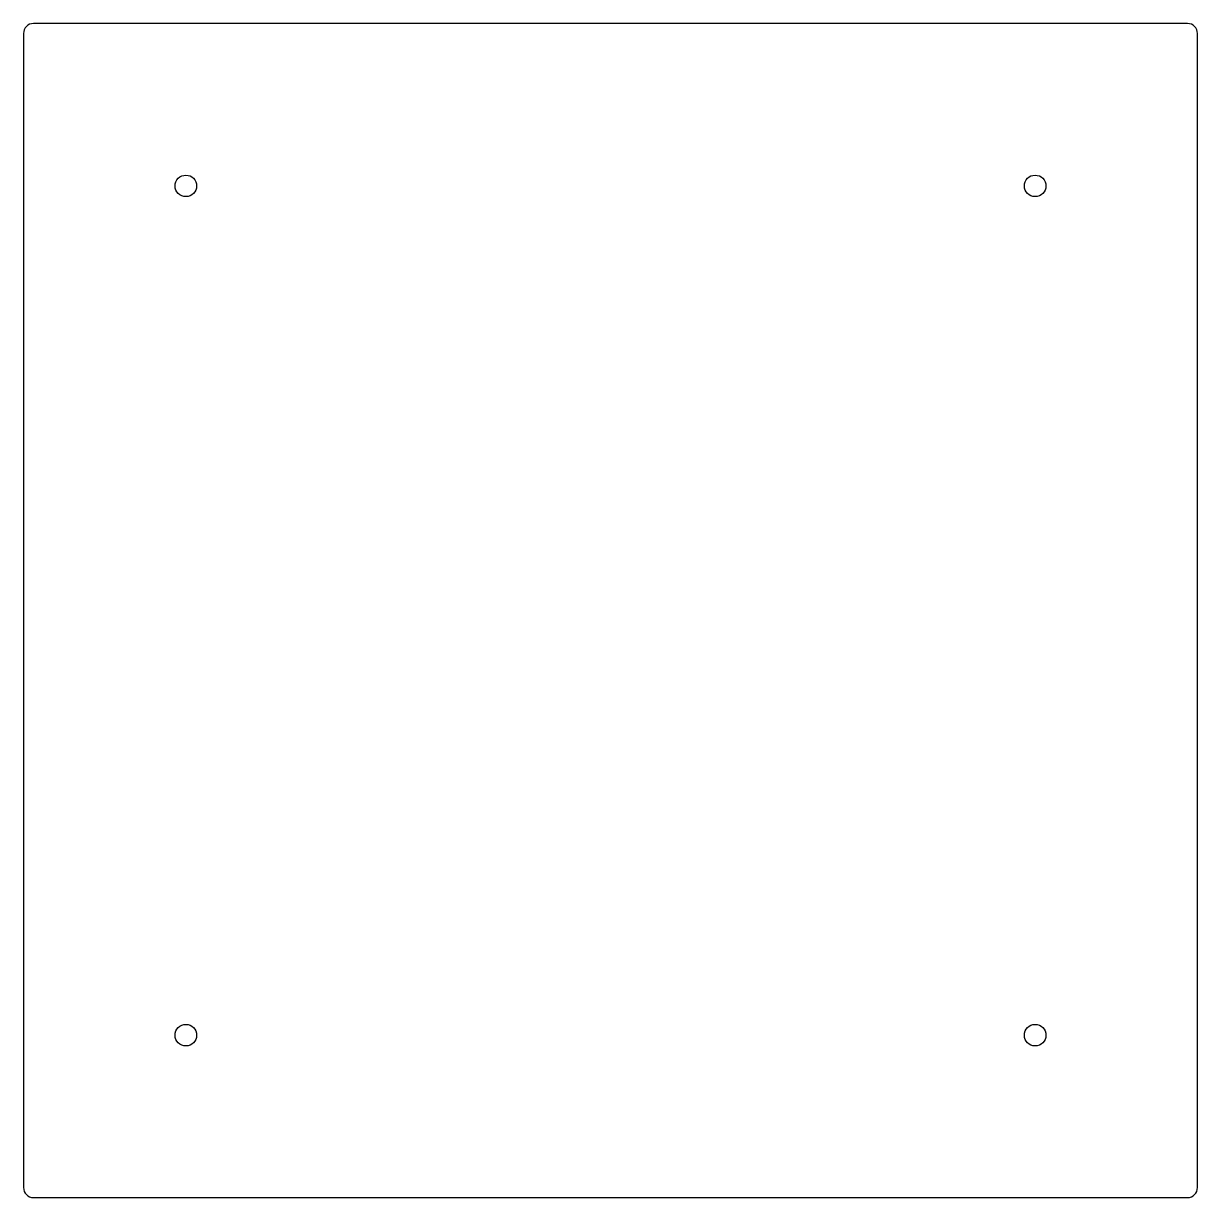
# Model space of a CAD drawing. Header units: millimetres. Extents: x -143 to 92, y -368 to -133.
import ezdxf

# ---------------------------------------------------------------- set-up
doc = ezdxf.new("R2010")
doc.units = ezdxf.units.MM
doc.layers.get('0').update_dxf_attribs({"linetype": 'CONTINUOUS'})

msp = doc.modelspace()

# ---------------------------------------------------------------- linework, layer by layer
msp.add_lwpolyline([(89.9, -367.62, 0.414214), (91.9, -365.62), (91.9, -134.62, 0.414214), (89.9, -132.62), (-141.1, -132.62, 0.414214), (-143.1, -134.62), (-143.1, -365.62, 0.414214), (-141.1, -367.62)], format="xyb", close=True)
for centre in [(-110.6, -165.12), (59.4, -165.12), (-110.6, -335.12), (59.4, -335.12)]:
    msp.add_circle(centre, 2.15)

doc.saveas('drawing.dxf')
